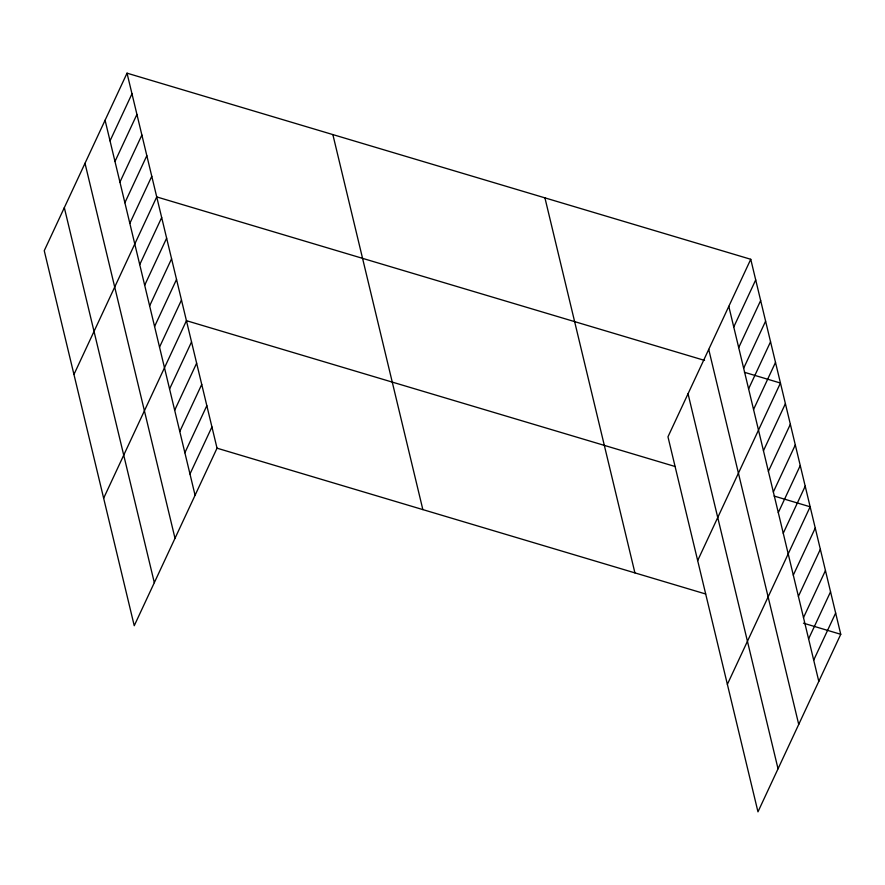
<?xml version="1.0" encoding="UTF-8"?>
<svg xmlns="http://www.w3.org/2000/svg" width="885" height="885" viewBox="0 0 885 885"><rect width="100%" height="100%" fill="white"/><g stroke="black" fill="none" stroke-linecap="round" stroke-linejoin="round"><path stroke-width="1.33" d="M127.031 73.167L44.25 250.698L134.243 625.717L217.035 448.186L127.031 73.167L750.757 259.283L840.75 634.302L757.969 811.833L667.965 436.814L750.757 259.283M110.039 140.859L131.987 93.788M114.984 161.49L136.932 114.419M119.929 182.111L141.888 135.04M124.885 202.742L146.833 155.671M129.829 223.363L151.777 176.292M73.953 374.455L156.733 196.924L704.548 360.394M139.73 264.615L161.678 217.544M144.686 285.247L166.634 238.176M149.631 305.878L171.579 258.796M154.576 326.499L176.535 279.428M159.532 347.13L181.48 300.048M103.645 498.211L186.436 320.68L675.078 466.495M169.577 389.002L191.536 341.931M174.677 410.253L196.636 363.182M179.777 431.504L201.736 384.433M184.876 452.755L206.836 405.684M189.976 474.006L211.935 426.935M733.753 326.985L755.702 279.914M738.698 347.606L760.658 300.535M743.654 368.237L765.602 321.166M748.599 388.858L770.547 341.787M753.555 409.49L775.503 362.419M697.668 560.57L780.448 383.039L744.429 372.297M763.456 450.742L785.404 403.671M768.401 471.362L790.349 424.291M773.346 491.994L795.305 444.923M778.302 512.614L800.25 465.543M783.247 533.246L805.206 486.175M727.37 684.326L810.151 506.795L774.132 496.054M793.303 575.117L815.251 528.046M798.403 596.368L820.351 549.297M803.503 617.619L825.451 570.548M808.602 638.87L830.55 591.799M813.702 660.121L835.65 613.051M217.035 448.186L705.677 594.001M803.447 623.173L840.75 634.302M728.797 306.354L818.802 681.384M708.73 349.409L798.724 724.428M688.043 393.759L778.037 768.788M544.928 197.864L634.921 572.883M332.86 134.586L422.853 509.605M105.083 120.238L195.076 495.257M85.004 163.282L175.009 538.312M64.328 207.643L154.322 582.662"/></g></svg>
